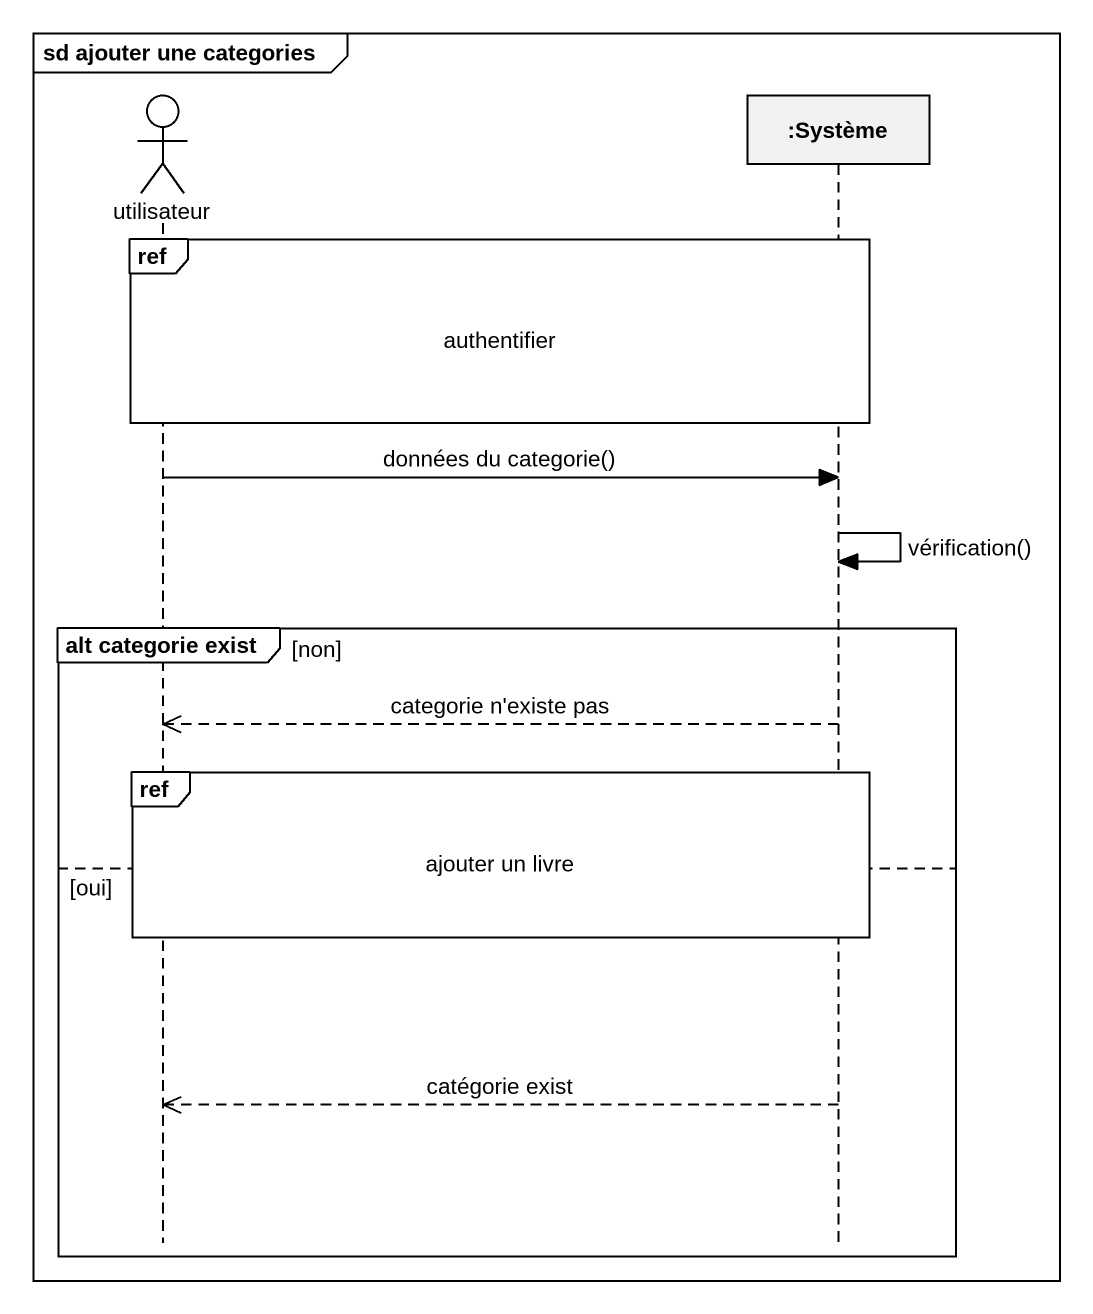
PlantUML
@startuml
mainframe sd ajouter une categories
hide footbox
actor utilisateur
participant ":Système" as Système

ref over utilisateur, Système : authentifier
utilisateur -> Système : données du categorie()
Système -> Système : vérification()
group alt categorie exist [non]
  Système -->> utilisateur : categorie n'existe pas
  ref over utilisateur, Système : ajouter un livre
else oui
  Système -->> utilisateur : catégorie exist
end
@enduml
